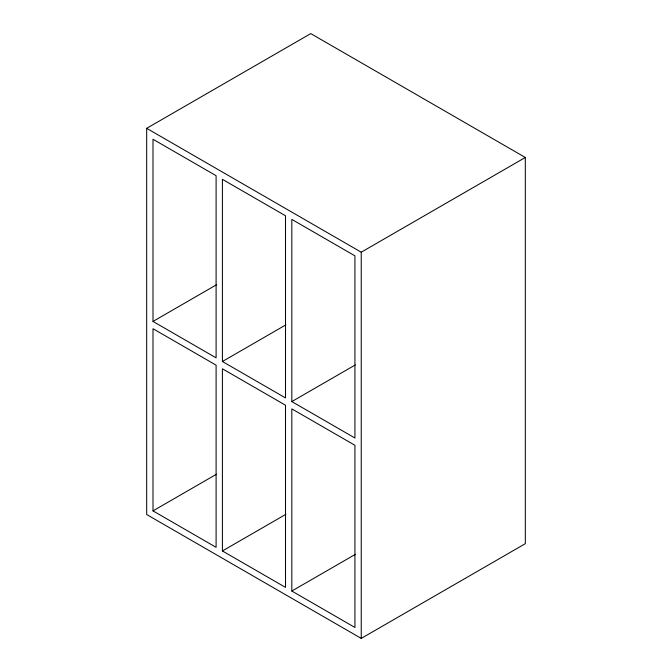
<?xml version="1.0" encoding="UTF-8"?>
<svg xmlns="http://www.w3.org/2000/svg" width="672" height="672" viewBox="0 0 672 672"><rect width="100%" height="100%" fill="white"/><g stroke="black" fill="none" stroke-linecap="round" stroke-linejoin="round"><path stroke-width="1.01" d="M146.681 128.327L310.758 33.6L525.319 157.475L525.319 543.673L361.242 638.4L146.681 514.525L146.681 128.327L361.242 252.202L525.319 157.475M152.998 321.426L216.098 357.857L216.098 175.694L152.998 139.255L152.998 321.426L216.46 284.785M222.407 361.502L285.516 397.933L285.516 215.771L222.407 179.332L222.407 361.502L285.877 324.862M291.824 401.579L354.934 438.01L354.934 255.847L291.824 219.408L291.824 401.579L355.295 364.938M152.998 510.88L216.098 547.319L216.098 365.148L152.998 328.717L152.998 510.88L216.46 474.239M222.407 550.956L285.516 587.395L285.516 405.224L222.407 368.794L222.407 550.956L285.877 514.315M291.824 591.032L354.934 627.472L354.934 445.301L291.824 408.87L291.824 591.032L355.295 554.392M361.242 252.202L361.242 638.4"/></g></svg>
